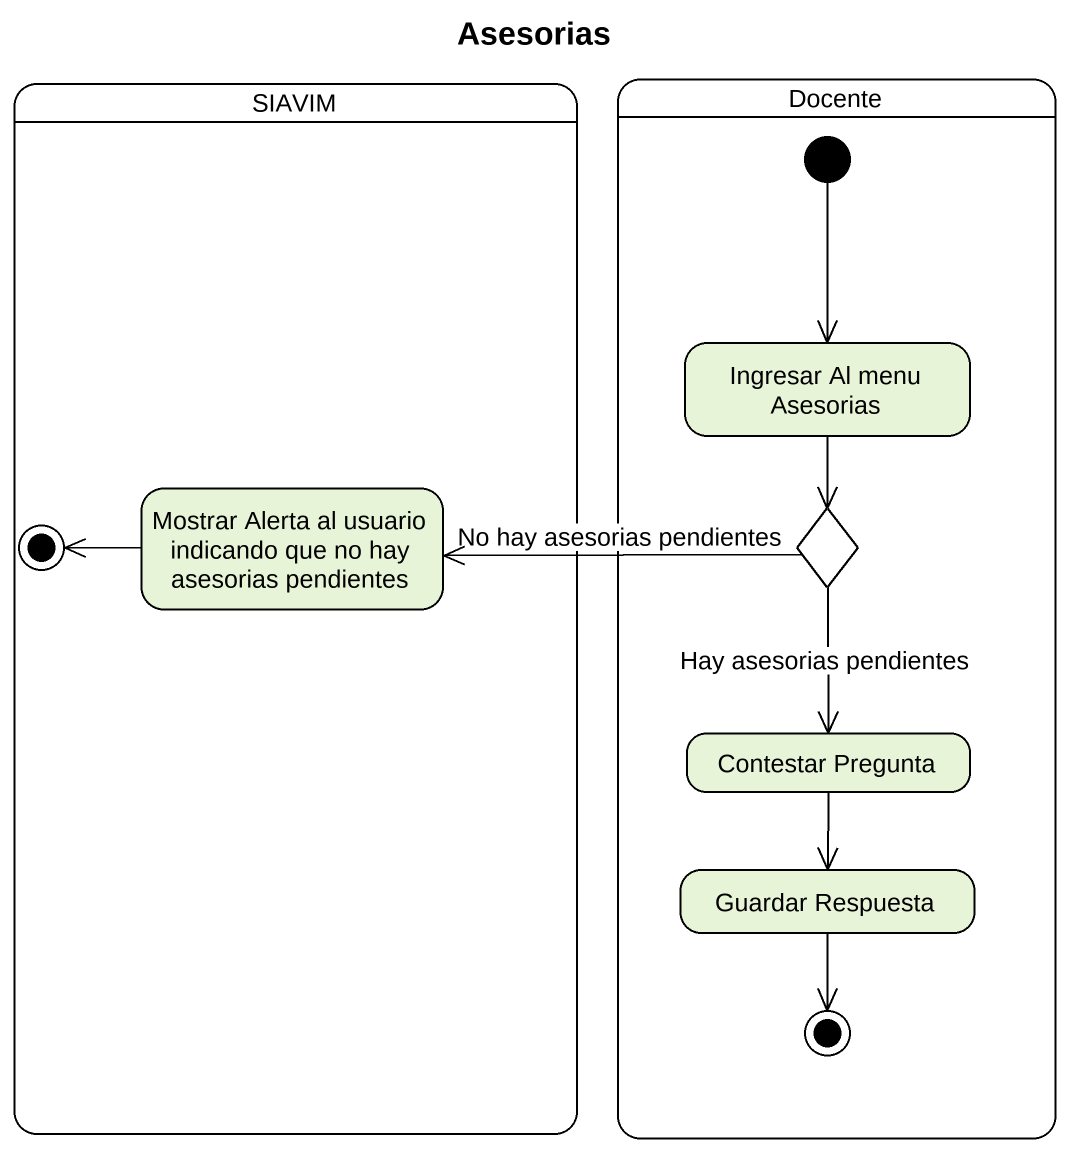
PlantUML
@startuml
title Asesorias
hide empty description
state SIAVIM {
  state "Mostrar Alerta al usuario indicando que no hay asesorias pendientes" as Mostrar_Alerta_al_usuario
  Mostrar_Alerta_al_usuario -left-> [*]
}
state Docente {
  state "Ingresar Al menu Asesorias" as Ingresar_Al_menu_Asesorias
  state choice1 <<choice>>
  state "Contestar Pregunta" as Contestar_Pregunta
  state "Guardar Respuesta" as Guardar_Respuesta
  [*] --> Ingresar_Al_menu_Asesorias
  Guardar_Respuesta --> [*]
}
Ingresar_Al_menu_Asesorias --> choice1
choice1 -left-> Mostrar_Alerta_al_usuario : No hay asesorias pendientes
choice1 --> Contestar_Pregunta : Hay asesorias pendientes
Contestar_Pregunta --> Guardar_Respuesta
@enduml
